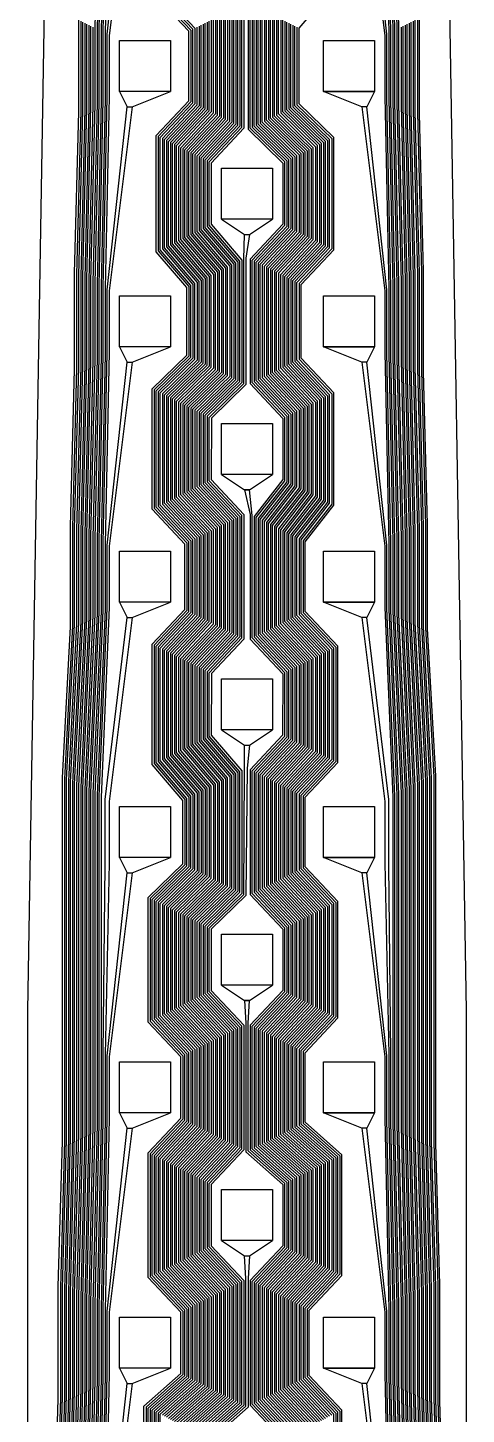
# Model space of a CAD drawing. Header units: inches. Extents: x 106592 to 209533, y 57057 to 74911.
# Drawn here: x 144163.3 to 144249.3, y 70069.1 to 70340.6 of the extents above; entities that cross this region are included whole.
import ezdxf

# ---------------------------------------------------------------- set-up
doc = ezdxf.new("R2010")
doc.units = ezdxf.units.IN
doc.header["$MEASUREMENT"] = 0
for name, color, linetype in [('metal', 221, 'Continuous'), ('nitride window', 40, 'Continuous'), ('profile', 140, 'Continuous')]:
    doc.layers.add(name, color=color, linetype=linetype)

msp = doc.modelspace()

# ---------------------------------------------------------------- linework, layer by layer
at = {"layer": 'metal'}
for points in [[(144171.72, 70042.94), (144172.52, 70073.74), (144172.52, 70092.54), (144173.32, 70124.14), (144173.32, 70142.14), (144173.32, 70174.14), (144173.32, 70192.14), (144174.92, 70224.94), (144174.92, 70241.34), (144175.72, 70275.34), (144175.72, 70290.94), (144176.52, 70325.74), (144176.52, 70340.54), (144177.32, 70376.14)], [(144177.72, 70376.34), (144176.92, 70340.34), (144176.92, 70325.94), (144176.12, 70290.74), (144176.12, 70275.54), (144175.32, 70241.14), (144175.32, 70225.14), (144173.72, 70191.94), (144173.72, 70174.34), (144173.72, 70141.94), (144173.72, 70124.34), (144172.92, 70092.34), (144172.92, 70073.94), (144172.12, 70042.74)], [(144172.52, 70042.54), (144173.32, 70074.14), (144173.32, 70092.14), (144174.12, 70124.54), (144174.12, 70141.74), (144174.12, 70174.54), (144174.12, 70191.74), (144175.72, 70225.34), (144175.72, 70240.94), (144176.52, 70275.74), (144176.52, 70290.54), (144177.32, 70326.14), (144177.32, 70340.14), (144178.12, 70376.54)], [(144178.52, 70376.74), (144177.72, 70339.94), (144177.72, 70326.34), (144176.92, 70290.34), (144176.92, 70275.94), (144176.12, 70240.74), (144176.12, 70225.54), (144174.52, 70191.54), (144174.52, 70174.74), (144174.52, 70141.54), (144174.52, 70124.74), (144173.72, 70091.94), (144173.72, 70074.34), (144172.92, 70042.34)], [(144173.32, 70042.14), (144174.12, 70074.54), (144174.12, 70091.74), (144174.92, 70124.94), (144174.92, 70141.34), (144174.92, 70174.94), (144174.92, 70191.34), (144176.52, 70225.74), (144176.52, 70240.54), (144177.32, 70276.14), (144177.32, 70290.14), (144178.12, 70326.54), (144178.12, 70339.74), (144178.92, 70376.94)], [(144179.33, 70377.15), (144178.52, 70339.54), (144178.52, 70326.74), (144177.72, 70289.94), (144177.72, 70276.34), (144176.92, 70240.34), (144176.92, 70225.94), (144175.32, 70191.14), (144175.32, 70175.14), (144175.32, 70141.14), (144175.32, 70125.14), (144174.52, 70091.54), (144174.52, 70074.74), (144173.72, 70041.94)], [(144233.3, 70377.15), (144234.12, 70339.54), (144234.12, 70326.74), (144234.92, 70289.94), (144234.92, 70276.34), (144235.72, 70240.34), (144235.72, 70225.94), (144237.32, 70191.14), (144237.32, 70175.14), (144237.32, 70141.14), (144237.32, 70125.14), (144238.12, 70091.54), (144238.12, 70074.74), (144238.92, 70041.94)], [(144239.32, 70042.14), (144238.52, 70074.54), (144238.52, 70091.74), (144237.72, 70124.94), (144237.72, 70141.34), (144237.72, 70174.94), (144237.72, 70191.34), (144236.12, 70225.74), (144236.12, 70240.54), (144235.32, 70276.14), (144235.32, 70290.14), (144234.52, 70326.54), (144234.52, 70339.74), (144233.72, 70376.94)], [(144234.12, 70376.74), (144234.92, 70339.94), (144234.92, 70326.34), (144235.72, 70290.34), (144235.72, 70275.94), (144236.52, 70240.74), (144236.52, 70225.54), (144238.12, 70191.54), (144238.12, 70174.74), (144238.12, 70141.54), (144238.12, 70124.74), (144238.92, 70091.94), (144238.92, 70074.34), (144239.72, 70042.34)], [(144240.12, 70042.54), (144239.32, 70074.14), (144239.32, 70092.14), (144238.52, 70124.54), (144238.52, 70141.74), (144238.52, 70174.54), (144238.52, 70191.74), (144236.92, 70225.34), (144236.92, 70240.94), (144236.12, 70275.74), (144236.12, 70290.54), (144235.32, 70326.14), (144235.32, 70340.14), (144234.52, 70376.54)], [(144234.92, 70376.34), (144235.72, 70340.34), (144235.72, 70325.94), (144236.52, 70290.74), (144236.52, 70275.54), (144237.32, 70241.14), (144237.32, 70225.14), (144238.92, 70191.94), (144238.92, 70174.34), (144238.92, 70141.94), (144238.92, 70124.34), (144239.72, 70092.34), (144239.72, 70073.94), (144240.52, 70042.74)], [(144240.92, 70042.94), (144240.12, 70073.74), (144240.12, 70092.54), (144239.32, 70124.14), (144239.32, 70142.14), (144239.32, 70174.14), (144239.32, 70192.14), (144237.72, 70224.94), (144237.72, 70241.34), (144236.92, 70275.34), (144236.92, 70290.94), (144236.12, 70325.74), (144236.12, 70340.54), (144235.32, 70376.14)], [(144174.12, 70041.74), (144174.92, 70074.94), (144174.92, 70091.34), (144175.72, 70125.34), (144175.72, 70140.94), (144175.72, 70175.34), (144175.72, 70190.94), (144177.32, 70226.14), (144177.32, 70240.14), (144178.12, 70276.54), (144178.12, 70289.74), (144178.92, 70326.94), (144178.92, 70339.34), (144182.82, 70375.14)], [(144183.82, 70375.14), (144179.32, 70339.14), (144179.32, 70327.14), (144178.52, 70289.54), (144178.52, 70276.74), (144177.72, 70239.94), (144177.72, 70226.34), (144176.12, 70190.74), (144176.12, 70175.54), (144176.12, 70140.74), (144176.12, 70125.54), (144175.32, 70091.14), (144175.32, 70075.14), (144174.52, 70041.54)], [(144228.82, 70375.14), (144233.32, 70339.14), (144233.32, 70327.14), (144234.12, 70289.54), (144234.12, 70276.74), (144234.92, 70239.94), (144234.92, 70226.34), (144236.52, 70190.74), (144236.52, 70175.54), (144236.52, 70140.74), (144236.52, 70125.54), (144237.32, 70091.14), (144237.32, 70075.14), (144238.12, 70041.54)], [(144238.52, 70041.74), (144237.72, 70074.94), (144237.72, 70091.34), (144236.92, 70125.34), (144236.92, 70140.94), (144236.92, 70175.34), (144236.92, 70190.94), (144235.32, 70226.14), (144235.32, 70240.14), (144234.52, 70276.54), (144234.52, 70289.74), (144233.72, 70326.94), (144233.72, 70339.34), (144229.82, 70375.14)], [(144186.12, 70045.54), (144186.12, 70070.74), (144193.32, 70077.14), (144193.32, 70089.14), (144186.92, 70095.94), (144186.92, 70120.34), (144193.32, 70127.14), (144193.32, 70139.14), (144186.92, 70145.94), (144186.92, 70170.34), (144193.72, 70176.94), (144193.72, 70189.34), (144187.72, 70196.34), (144187.72, 70219.94), (144194.12, 70226.74), (144194.12, 70239.54), (144187.72, 70246.34), (144187.72, 70269.94), (144194.52, 70276.54), (144194.52, 70289.74), (144188.52, 70296.74), (144188.52, 70319.54), (144194.92, 70326.34), (144194.92, 70339.94), (144188.52, 70346.74)], [(144188.92, 70346.94), (144195.32, 70340.14), (144195.32, 70326.14), (144188.92, 70319.34), (144188.92, 70296.94), (144194.92, 70289.94), (144194.92, 70276.34), (144188.12, 70269.74), (144188.12, 70246.54), (144194.52, 70239.74), (144194.52, 70226.54), (144188.12, 70219.74), (144188.12, 70196.54), (144194.12, 70189.54), (144194.12, 70176.74), (144187.32, 70170.14), (144187.32, 70146.14), (144193.72, 70139.34), (144193.72, 70126.94), (144187.32, 70120.14), (144187.32, 70096.14), (144193.72, 70089.34), (144193.72, 70076.94), (144186.52, 70070.54), (144186.52, 70045.74)], [(144186.92, 70045.94), (144186.92, 70070.34), (144194.12, 70076.74), (144194.12, 70089.54), (144187.72, 70096.34), (144187.72, 70119.94), (144194.12, 70126.74), (144194.12, 70139.54), (144187.72, 70146.34), (144187.72, 70169.94), (144194.52, 70176.54), (144194.52, 70189.74), (144188.52, 70196.74), (144188.52, 70219.54), (144194.92, 70226.34), (144194.92, 70239.94), (144188.52, 70246.74), (144188.52, 70269.54), (144195.32, 70276.14), (144195.32, 70290.14), (144189.32, 70297.14), (144189.32, 70319.14), (144195.72, 70325.94), (144195.72, 70340.34), (144189.32, 70347.14)], [(144189.72, 70347.34), (144196.12, 70340.54), (144196.12, 70325.74), (144189.72, 70318.94), (144189.72, 70297.34), (144195.72, 70290.34), (144195.72, 70275.94), (144188.92, 70269.34), (144188.92, 70246.94), (144195.32, 70240.14), (144195.32, 70226.14), (144188.92, 70219.34), (144188.92, 70196.94), (144194.92, 70189.94), (144194.92, 70176.34), (144188.12, 70169.74), (144188.12, 70146.54), (144194.52, 70139.74), (144194.52, 70126.54), (144188.12, 70119.74), (144188.12, 70096.54), (144194.52, 70089.74), (144194.52, 70076.54), (144187.32, 70070.14), (144187.32, 70046.14)], [(144224.92, 70046.34), (144224.92, 70069.94), (144218.52, 70076.74), (144218.52, 70089.54), (144224.92, 70096.34), (144224.92, 70119.94), (144217.72, 70126.34), (144217.72, 70139.94), (144224.12, 70146.74), (144224.12, 70169.54), (144217.72, 70176.34), (144217.72, 70189.94), (144224.12, 70196.74), (144224.12, 70219.54), (144217.72, 70226.34), (144217.72, 70239.94), (144223.32, 70247.14), (144223.32, 70269.14), (144216.92, 70275.94), (144216.92, 70290.34), (144223.32, 70297.14), (144223.32, 70319.14), (144216.52, 70325.74), (144216.52, 70340.54), (144222.52, 70347.54)], [(144200.92, 70342.94), (144200.92, 70323.34), (144194.52, 70316.54), (144194.52, 70299.74), (144200.52, 70292.74), (144200.52, 70273.54), (144193.72, 70266.94), (144193.72, 70249.34), (144200.12, 70242.54), (144200.12, 70223.74), (144193.72, 70216.94), (144193.72, 70199.34), (144199.72, 70192.34), (144199.72, 70173.94), (144192.92, 70167.34), (144192.92, 70148.94), (144199.32, 70142.14), (144199.32, 70124.14), (144192.92, 70117.34), (144192.92, 70098.94), (144199.32, 70092.14), (144199.32, 70074.14), (144192.12, 70067.74)], [(144192.52, 70067.54), (144199.72, 70073.94), (144199.72, 70092.34), (144193.32, 70099.14), (144193.32, 70117.14), (144199.72, 70123.94), (144199.72, 70142.34), (144193.32, 70149.14), (144193.32, 70167.14), (144200.12, 70173.74), (144200.12, 70192.54), (144194.12, 70199.54), (144194.12, 70216.74), (144200.52, 70223.54), (144200.52, 70242.74), (144194.12, 70249.54), (144194.12, 70266.74), (144200.92, 70273.34), (144200.92, 70292.94), (144194.92, 70299.94), (144194.92, 70316.34), (144201.32, 70323.14), (144201.32, 70343.14)], [(144201.72, 70343.34), (144201.72, 70322.94), (144195.32, 70316.14), (144195.32, 70300.14), (144201.32, 70293.14), (144201.32, 70273.14), (144194.52, 70266.54), (144194.52, 70249.74), (144200.92, 70242.94), (144200.92, 70223.34), (144194.52, 70216.54), (144194.52, 70199.74), (144200.52, 70192.74), (144200.52, 70173.54), (144193.72, 70166.94), (144193.72, 70149.34), (144200.12, 70142.54), (144200.12, 70123.74), (144193.72, 70116.94), (144193.72, 70099.34), (144200.12, 70092.54), (144200.12, 70073.74), (144192.92, 70067.34)], [(144193.32, 70067.14), (144200.52, 70073.54), (144200.52, 70092.74), (144194.12, 70099.54), (144194.12, 70116.74), (144200.52, 70123.54), (144200.52, 70142.74), (144194.12, 70149.54), (144194.12, 70166.74), (144200.92, 70173.34), (144200.92, 70192.94), (144194.92, 70199.94), (144194.92, 70216.34), (144201.32, 70223.14), (144201.32, 70243.14), (144194.92, 70249.94), (144194.92, 70266.34), (144201.72, 70272.94), (144201.72, 70293.34), (144195.72, 70300.34), (144195.72, 70315.94), (144202.12, 70322.74), (144202.12, 70343.54)], [(144202.52, 70343.74), (144202.52, 70322.54), (144196.12, 70315.74), (144196.12, 70300.54), (144202.12, 70293.54), (144202.12, 70272.74), (144195.32, 70266.14), (144195.32, 70250.14), (144201.72, 70243.34), (144201.72, 70222.94), (144195.32, 70216.14), (144195.32, 70200.14), (144201.32, 70193.14), (144201.32, 70173.14), (144194.52, 70166.54), (144194.52, 70149.74), (144200.92, 70142.94), (144200.92, 70123.34), (144194.52, 70116.54), (144194.52, 70099.74), (144200.92, 70092.94), (144200.92, 70073.34), (144193.72, 70066.94)], [(144194.12, 70066.74), (144201.32, 70073.14), (144201.32, 70093.14), (144194.92, 70099.94), (144194.92, 70116.34), (144201.32, 70123.14), (144201.32, 70143.14), (144194.92, 70149.94), (144194.92, 70166.34), (144201.72, 70172.94), (144201.72, 70193.34), (144195.72, 70200.34), (144195.72, 70215.94), (144202.12, 70222.74), (144202.12, 70243.54), (144195.72, 70250.34), (144195.72, 70265.94), (144202.52, 70272.54), (144202.52, 70293.74), (144196.52, 70300.74), (144196.52, 70315.54), (144202.92, 70322.34), (144202.92, 70343.94)], [(144203.32, 70344.14), (144203.32, 70322.14), (144196.92, 70315.34), (144196.92, 70300.94), (144202.92, 70293.94), (144202.92, 70272.34), (144196.12, 70265.74), (144196.12, 70250.54), (144202.52, 70243.74), (144202.52, 70222.54), (144196.12, 70215.74), (144196.12, 70200.54), (144202.12, 70193.54), (144202.12, 70172.74), (144195.32, 70166.14), (144195.32, 70150.14), (144201.72, 70143.34), (144201.72, 70122.94), (144195.32, 70116.14), (144195.32, 70100.14), (144201.72, 70093.34), (144201.72, 70072.94), (144194.52, 70066.54)], [(144194.92, 70066.34), (144202.12, 70072.74), (144202.12, 70093.54), (144195.72, 70100.34), (144195.72, 70115.94), (144202.12, 70122.74), (144202.12, 70143.54), (144195.72, 70150.34), (144195.72, 70165.94), (144202.52, 70172.54), (144202.52, 70193.74), (144196.52, 70200.74), (144196.52, 70215.54), (144202.92, 70222.34), (144202.92, 70243.94), (144196.52, 70250.74), (144196.52, 70265.54), (144203.32, 70272.14), (144203.32, 70294.14), (144197.32, 70301.14), (144197.32, 70315.14), (144203.72, 70321.94), (144203.72, 70344.34)], [(144204.12, 70344.54), (144204.12, 70321.74), (144197.72, 70314.94), (144197.72, 70301.34), (144203.72, 70294.34), (144203.72, 70271.94), (144196.92, 70265.34), (144196.92, 70250.94), (144203.32, 70244.14), (144203.32, 70222.14), (144196.92, 70215.34), (144196.92, 70200.94), (144202.92, 70193.94), (144202.92, 70172.34), (144196.12, 70165.74), (144196.12, 70150.54), (144202.52, 70143.74), (144202.52, 70122.54), (144196.12, 70115.74), (144196.12, 70100.54), (144202.52, 70093.74), (144202.52, 70072.54), (144195.32, 70066.14)], [(144195.72, 70065.94), (144202.92, 70072.34), (144202.92, 70093.94), (144196.52, 70100.74), (144196.52, 70115.54), (144202.92, 70122.34), (144202.92, 70143.94), (144196.52, 70150.74), (144196.52, 70165.54), (144203.32, 70172.14), (144203.32, 70194.14), (144197.32, 70201.14), (144197.32, 70215.14), (144203.72, 70221.94), (144203.72, 70244.34), (144197.32, 70251.14), (144197.32, 70265.14), (144204.12, 70271.74), (144204.12, 70294.54), (144198.12, 70301.54), (144198.12, 70314.74), (144204.52, 70321.54), (144204.52, 70344.74)], [(144204.92, 70344.94), (144204.92, 70321.34), (144198.52, 70314.54), (144198.52, 70301.74), (144204.52, 70294.74), (144204.52, 70271.54), (144197.72, 70264.94), (144197.72, 70251.34), (144204.12, 70244.54), (144204.12, 70221.74), (144197.72, 70214.94), (144197.72, 70201.34), (144203.72, 70194.34), (144203.72, 70171.94), (144196.92, 70165.34), (144196.92, 70150.94), (144203.32, 70144.14), (144203.32, 70122.14), (144196.92, 70115.34), (144196.92, 70100.94), (144203.32, 70094.14), (144203.32, 70072.14), (144196.12, 70065.74)], [(144196.52, 70065.54), (144203.72, 70071.94), (144203.72, 70094.34), (144197.32, 70101.14), (144197.32, 70115.14), (144203.72, 70121.94), (144203.72, 70144.34), (144197.32, 70151.14), (144197.32, 70165.14), (144204.12, 70171.74), (144204.12, 70194.54), (144198.12, 70201.54), (144198.12, 70214.74), (144204.52, 70221.54), (144204.52, 70244.74), (144198.12, 70251.54), (144198.12, 70264.74), (144204.92, 70271.34), (144204.92, 70294.94), (144198.92, 70301.94), (144198.92, 70314.34), (144205.32, 70321.14), (144205.32, 70345.14)], [(144205.72, 70345.34), (144205.72, 70320.94), (144199.32, 70314.14), (144199.32, 70302.14), (144205.32, 70295.14), (144205.32, 70271.14), (144198.52, 70264.54), (144198.52, 70251.74), (144204.92, 70244.94), (144204.92, 70221.34), (144198.52, 70214.54), (144198.52, 70201.74), (144204.52, 70194.74), (144204.52, 70171.54), (144197.72, 70164.94), (144197.72, 70151.34), (144204.12, 70144.54), (144204.12, 70121.74), (144197.72, 70114.94), (144197.72, 70101.34), (144204.12, 70094.54), (144204.12, 70071.74), (144196.92, 70065.34)], [(144206.52, 70345.54), (144206.52, 70320.74), (144213.32, 70314.14), (144213.32, 70302.14), (144206.92, 70295.34), (144206.92, 70270.94), (144213.32, 70264.14), (144213.32, 70252.14), (144207.72, 70244.94), (144207.72, 70221.34), (144214.12, 70214.54), (144214.12, 70201.74), (144207.72, 70194.94), (144207.72, 70171.34), (144214.12, 70164.54), (144214.12, 70151.74), (144207.72, 70144.94), (144207.72, 70121.34), (144214.92, 70114.94), (144214.92, 70101.34), (144208.52, 70094.54), (144208.52, 70071.74), (144214.92, 70064.94)], [(144215.32, 70065.14), (144208.92, 70071.94), (144208.92, 70094.34), (144215.32, 70101.14), (144215.32, 70115.14), (144208.12, 70121.54), (144208.12, 70144.74), (144214.52, 70151.54), (144214.52, 70164.74), (144208.12, 70171.54), (144208.12, 70194.74), (144214.52, 70201.54), (144214.52, 70214.74), (144208.12, 70221.54), (144208.12, 70244.74), (144213.72, 70251.94), (144213.72, 70264.34), (144207.32, 70271.14), (144207.32, 70295.14), (144213.72, 70301.94), (144213.72, 70314.34), (144206.92, 70320.94), (144206.92, 70345.34)], [(144207.32, 70345.14), (144207.32, 70321.14), (144214.12, 70314.54), (144214.12, 70301.74), (144207.72, 70294.94), (144207.72, 70271.34), (144214.12, 70264.54), (144214.12, 70251.74), (144208.52, 70244.54), (144208.52, 70221.74), (144214.92, 70214.94), (144214.92, 70201.34), (144208.52, 70194.54), (144208.52, 70171.74), (144214.92, 70164.94), (144214.92, 70151.34), (144208.52, 70144.54), (144208.52, 70121.74), (144215.72, 70115.34), (144215.72, 70100.94), (144209.32, 70094.14), (144209.32, 70072.14), (144215.72, 70065.34)], [(144216.12, 70065.54), (144209.72, 70072.34), (144209.72, 70093.94), (144216.12, 70100.74), (144216.12, 70115.54), (144208.92, 70121.94), (144208.92, 70144.34), (144215.32, 70151.14), (144215.32, 70165.14), (144208.92, 70171.94), (144208.92, 70194.34), (144215.32, 70201.14), (144215.32, 70215.14), (144208.92, 70221.94), (144208.92, 70244.34), (144214.52, 70251.54), (144214.52, 70264.74), (144208.12, 70271.54), (144208.12, 70294.74), (144214.52, 70301.54), (144214.52, 70314.74), (144207.72, 70321.34), (144207.72, 70344.94)], [(144208.12, 70344.74), (144208.12, 70321.54), (144214.92, 70314.94), (144214.92, 70301.34), (144208.52, 70294.54), (144208.52, 70271.74), (144214.92, 70264.94), (144214.92, 70251.34), (144209.32, 70244.14), (144209.32, 70222.14), (144215.72, 70215.34), (144215.72, 70200.94), (144209.32, 70194.14), (144209.32, 70172.14), (144215.72, 70165.34), (144215.72, 70150.94), (144209.32, 70144.14), (144209.32, 70122.14), (144216.52, 70115.74), (144216.52, 70100.54), (144210.12, 70093.74), (144210.12, 70072.54), (144216.52, 70065.74)], [(144216.92, 70065.94), (144210.52, 70072.74), (144210.52, 70093.54), (144216.92, 70100.34), (144216.92, 70115.94), (144209.72, 70122.34), (144209.72, 70143.94), (144216.12, 70150.74), (144216.12, 70165.54), (144209.72, 70172.34), (144209.72, 70193.94), (144216.12, 70200.74), (144216.12, 70215.54), (144209.72, 70222.34), (144209.72, 70243.94), (144215.32, 70251.14), (144215.32, 70265.14), (144208.92, 70271.94), (144208.92, 70294.34), (144215.32, 70301.14), (144215.32, 70315.14), (144208.52, 70321.74), (144208.52, 70344.54)], [(144208.92, 70344.34), (144208.92, 70321.94), (144215.72, 70315.34), (144215.72, 70300.94), (144209.32, 70294.14), (144209.32, 70272.14), (144215.72, 70265.34), (144215.72, 70250.94), (144210.12, 70243.74), (144210.12, 70222.54), (144216.52, 70215.74), (144216.52, 70200.54), (144210.12, 70193.74), (144210.12, 70172.54), (144216.52, 70165.74), (144216.52, 70150.54), (144210.12, 70143.74), (144210.12, 70122.54), (144217.32, 70116.14), (144217.32, 70100.14), (144210.92, 70093.34), (144210.92, 70072.94), (144217.32, 70066.14)], [(144217.72, 70066.34), (144211.32, 70073.14), (144211.32, 70093.14), (144217.72, 70099.94), (144217.72, 70116.34), (144210.52, 70122.74), (144210.52, 70143.54), (144216.92, 70150.34), (144216.92, 70165.94), (144210.52, 70172.74), (144210.52, 70193.54), (144216.92, 70200.34), (144216.92, 70215.94), (144210.52, 70222.74), (144210.52, 70243.54), (144216.12, 70250.74), (144216.12, 70265.54), (144209.72, 70272.34), (144209.72, 70293.94), (144216.12, 70300.74), (144216.12, 70315.54), (144209.32, 70322.14), (144209.32, 70344.14)], [(144209.72, 70343.94), (144209.72, 70322.34), (144216.52, 70315.74), (144216.52, 70300.54), (144210.12, 70293.74), (144210.12, 70272.54), (144216.52, 70265.74), (144216.52, 70250.54), (144210.92, 70243.34), (144210.92, 70222.94), (144217.32, 70216.14), (144217.32, 70200.14), (144210.92, 70193.34), (144210.92, 70172.94), (144217.32, 70166.14), (144217.32, 70150.14), (144210.92, 70143.34), (144210.92, 70122.94), (144218.12, 70116.54), (144218.12, 70099.74), (144211.72, 70092.94), (144211.72, 70073.34), (144218.12, 70066.54)], [(144218.52, 70066.74), (144212.12, 70073.54), (144212.12, 70092.74), (144218.52, 70099.54), (144218.52, 70116.74), (144211.32, 70123.14), (144211.32, 70143.14), (144217.72, 70149.94), (144217.72, 70166.34), (144211.32, 70173.14), (144211.32, 70193.14), (144217.72, 70199.94), (144217.72, 70216.34), (144211.32, 70223.14), (144211.32, 70243.14), (144216.92, 70250.34), (144216.92, 70265.94), (144210.52, 70272.74), (144210.52, 70293.54), (144216.92, 70300.34), (144216.92, 70315.94), (144210.12, 70322.54), (144210.12, 70343.74)], [(144210.52, 70343.54), (144210.52, 70322.74), (144217.32, 70316.14), (144217.32, 70300.14), (144210.92, 70293.34), (144210.92, 70272.94), (144217.32, 70266.14), (144217.32, 70250.14), (144211.72, 70242.94), (144211.72, 70223.34), (144218.12, 70216.54), (144218.12, 70199.74), (144211.72, 70192.94), (144211.72, 70173.34), (144218.12, 70166.54), (144218.12, 70149.74), (144211.72, 70142.94), (144211.72, 70123.34), (144218.92, 70116.94), (144218.92, 70099.34), (144212.52, 70092.54), (144212.52, 70073.74), (144218.92, 70066.94)], [(144219.32, 70067.14), (144212.92, 70073.94), (144212.92, 70092.34), (144219.32, 70099.14), (144219.32, 70117.14), (144212.12, 70123.54), (144212.12, 70142.74), (144218.52, 70149.54), (144218.52, 70166.74), (144212.12, 70173.54), (144212.12, 70192.74), (144218.52, 70199.54), (144218.52, 70216.74), (144212.12, 70223.54), (144212.12, 70242.74), (144217.72, 70249.94), (144217.72, 70266.34), (144211.32, 70273.14), (144211.32, 70293.14), (144217.72, 70299.94), (144217.72, 70316.34), (144210.92, 70322.94), (144210.92, 70343.34)], [(144211.32, 70343.14), (144211.32, 70323.14), (144218.12, 70316.54), (144218.12, 70299.74), (144211.72, 70292.94), (144211.72, 70273.34), (144218.12, 70266.54), (144218.12, 70249.74), (144212.52, 70242.54), (144212.52, 70223.74), (144218.92, 70216.94), (144218.92, 70199.34), (144212.52, 70192.54), (144212.52, 70173.74), (144218.92, 70166.94), (144218.92, 70149.34), (144212.52, 70142.54), (144212.52, 70123.74), (144219.72, 70117.34), (144219.72, 70098.94), (144213.32, 70092.14), (144213.32, 70074.14), (144219.72, 70067.34)], [(144220.12, 70067.54), (144213.72, 70074.34), (144213.72, 70091.94), (144220.12, 70098.74), (144220.12, 70117.54), (144212.92, 70123.94), (144212.92, 70142.34), (144219.32, 70149.14), (144219.32, 70167.14), (144212.92, 70173.94), (144212.92, 70192.34), (144219.32, 70199.14), (144219.32, 70217.14), (144212.92, 70223.94), (144212.92, 70242.34), (144218.52, 70249.54), (144218.52, 70266.74), (144212.12, 70273.54), (144212.12, 70292.74), (144218.52, 70299.54), (144218.52, 70316.74), (144211.72, 70323.34), (144211.72, 70342.94)], [(144168.52, 70044.54), (144169.32, 70072.14), (144169.32, 70094.14), (144170.12, 70122.54), (144170.12, 70143.74), (144170.12, 70172.54), (144170.12, 70193.74), (144171.72, 70223.34), (144171.72, 70242.94), (144172.52, 70273.74), (144172.52, 70292.54), (144173.32, 70324.14), (144173.32, 70342.14)], [(144173.72, 70341.94), (144173.72, 70324.34), (144172.92, 70292.34), (144172.92, 70273.94), (144172.12, 70242.74), (144172.12, 70223.54), (144170.52, 70193.54), (144170.52, 70172.74), (144170.52, 70143.54), (144170.52, 70122.74), (144169.72, 70093.94), (144169.72, 70072.34), (144168.92, 70044.34)], [(144169.32, 70044.14), (144170.12, 70072.54), (144170.12, 70093.74), (144170.92, 70122.94), (144170.92, 70143.34), (144170.92, 70172.94), (144170.92, 70193.34), (144172.52, 70223.74), (144172.52, 70242.54), (144173.32, 70274.14), (144173.32, 70292.14), (144174.12, 70324.54), (144174.12, 70341.74)], [(144174.52, 70341.54), (144174.52, 70324.74), (144173.72, 70291.94), (144173.72, 70274.34), (144172.92, 70242.34), (144172.92, 70223.94), (144171.32, 70193.14), (144171.32, 70173.14), (144171.32, 70143.14), (144171.32, 70123.14), (144170.52, 70093.54), (144170.52, 70072.74), (144169.72, 70043.94)], [(144170.12, 70043.74), (144170.92, 70072.94), (144170.92, 70093.34), (144171.72, 70123.34), (144171.72, 70142.94), (144171.72, 70173.34), (144171.72, 70192.94), (144173.32, 70224.14), (144173.32, 70242.14), (144174.12, 70274.54), (144174.12, 70291.74), (144174.92, 70324.94), (144174.92, 70341.34)], [(144175.32, 70341.14), (144175.32, 70325.14), (144174.52, 70291.54), (144174.52, 70274.74), (144173.72, 70241.94), (144173.72, 70224.34), (144172.12, 70192.74), (144172.12, 70173.54), (144172.12, 70142.74), (144172.12, 70123.54), (144171.32, 70093.14), (144171.32, 70073.14), (144170.52, 70043.54)], [(144170.92, 70043.34), (144171.72, 70073.34), (144171.72, 70092.94), (144172.52, 70123.74), (144172.52, 70142.54), (144172.52, 70173.74), (144172.52, 70192.54), (144174.12, 70224.54), (144174.12, 70241.74), (144174.92, 70274.94), (144174.92, 70291.34), (144175.72, 70325.34), (144175.72, 70340.94)], [(144176.12, 70340.74), (144176.12, 70325.54), (144175.32, 70291.14), (144175.32, 70275.14), (144174.52, 70241.54), (144174.52, 70224.74), (144172.92, 70192.34), (144172.92, 70173.94), (144172.92, 70142.34), (144172.92, 70123.94), (144172.12, 70092.74), (144172.12, 70073.54), (144171.32, 70043.14)], [(144187.72, 70046.34), (144187.72, 70069.94), (144194.92, 70076.34), (144194.92, 70089.94), (144188.52, 70096.74), (144188.52, 70119.54), (144194.92, 70126.34), (144194.92, 70139.94), (144188.52, 70146.74), (144188.52, 70169.54), (144195.32, 70176.14), (144195.32, 70190.14), (144189.32, 70197.14), (144189.32, 70219.14), (144195.72, 70225.94), (144195.72, 70240.34), (144189.32, 70247.14), (144189.32, 70269.14), (144196.12, 70275.74), (144196.12, 70290.54), (144190.12, 70297.54), (144190.12, 70318.74), (144196.52, 70325.54), (144196.52, 70340.74)], [(144196.92, 70340.94), (144196.92, 70325.34), (144190.52, 70318.54), (144190.52, 70297.74), (144196.52, 70290.74), (144196.52, 70275.54), (144189.72, 70268.94), (144189.72, 70247.34), (144196.12, 70240.54), (144196.12, 70225.74), (144189.72, 70218.94), (144189.72, 70197.34), (144195.72, 70190.34), (144195.72, 70175.94), (144188.92, 70169.34), (144188.92, 70146.94), (144195.32, 70140.14), (144195.32, 70126.14), (144188.92, 70119.34), (144188.92, 70096.94), (144195.32, 70090.14), (144195.32, 70076.14), (144188.12, 70069.74), (144188.12, 70046.54)], [(144188.52, 70046.74), (144188.52, 70069.54), (144195.72, 70075.94), (144195.72, 70090.34), (144189.32, 70097.14), (144189.32, 70119.14), (144195.72, 70125.94), (144195.72, 70140.34), (144189.32, 70147.14), (144189.32, 70169.14), (144196.12, 70175.74), (144196.12, 70190.54), (144190.12, 70197.54), (144190.12, 70218.74), (144196.52, 70225.54), (144196.52, 70240.74), (144190.12, 70247.54), (144190.12, 70268.74), (144196.92, 70275.34), (144196.92, 70290.94), (144190.92, 70297.94), (144190.92, 70318.34), (144197.32, 70325.14), (144197.32, 70341.14)], [(144197.72, 70341.34), (144197.72, 70324.94), (144191.32, 70318.14), (144191.32, 70298.14), (144197.32, 70291.14), (144197.32, 70275.14), (144190.52, 70268.54), (144190.52, 70247.74), (144196.92, 70240.94), (144196.92, 70225.34), (144190.52, 70218.54), (144190.52, 70197.74), (144196.52, 70190.74), (144196.52, 70175.54), (144189.72, 70168.94), (144189.72, 70147.34), (144196.12, 70140.54), (144196.12, 70125.74), (144189.72, 70118.94), (144189.72, 70097.34), (144196.12, 70090.54), (144196.12, 70075.74), (144188.92, 70069.34), (144188.92, 70046.94)], [(144189.32, 70047.14), (144189.32, 70069.14), (144196.52, 70075.54), (144196.52, 70090.74), (144190.12, 70097.54), (144190.12, 70118.74), (144196.52, 70125.54), (144196.52, 70140.74), (144190.12, 70147.54), (144190.12, 70168.74), (144196.92, 70175.34), (144196.92, 70190.94), (144190.92, 70197.94), (144190.92, 70218.34), (144197.32, 70225.14), (144197.32, 70241.14), (144190.92, 70247.94), (144190.92, 70268.34), (144197.72, 70274.94), (144197.72, 70291.34), (144191.72, 70298.34), (144191.72, 70317.94), (144198.12, 70324.74), (144198.12, 70341.54)], [(144198.52, 70341.74), (144198.52, 70324.54), (144192.12, 70317.74), (144192.12, 70298.54), (144198.12, 70291.54), (144198.12, 70274.74), (144191.32, 70268.14), (144191.32, 70248.14), (144197.72, 70241.34), (144197.72, 70224.94), (144191.32, 70218.14), (144191.32, 70198.14), (144197.32, 70191.14), (144197.32, 70175.14), (144190.52, 70168.54), (144190.52, 70147.74), (144196.92, 70140.94), (144196.92, 70125.34), (144190.52, 70118.54), (144190.52, 70097.74), (144196.92, 70090.94), (144196.92, 70075.34), (144189.72, 70068.94)], [(144190.12, 70068.74), (144197.32, 70075.14), (144197.32, 70091.14), (144190.92, 70097.94), (144190.92, 70118.34), (144197.32, 70125.14), (144197.32, 70141.14), (144190.92, 70147.94), (144190.92, 70168.34), (144197.72, 70174.94), (144197.72, 70191.34), (144191.72, 70198.34), (144191.72, 70217.94), (144198.12, 70224.74), (144198.12, 70241.54), (144191.72, 70248.34), (144191.72, 70267.94), (144198.52, 70274.54), (144198.52, 70291.74), (144192.52, 70298.74), (144192.52, 70317.54), (144198.92, 70324.34), (144198.92, 70341.94)], [(144199.32, 70342.14), (144199.32, 70324.14), (144192.92, 70317.34), (144192.92, 70298.94), (144198.92, 70291.94), (144198.92, 70274.34), (144192.12, 70267.74), (144192.12, 70248.54), (144198.52, 70241.74), (144198.52, 70224.54), (144192.12, 70217.74), (144192.12, 70198.54), (144198.12, 70191.54), (144198.12, 70174.74), (144191.32, 70168.14), (144191.32, 70148.14), (144197.72, 70141.34), (144197.72, 70124.94), (144191.32, 70118.14), (144191.32, 70098.14), (144197.72, 70091.34), (144197.72, 70074.94), (144190.52, 70068.54)], [(144190.92, 70068.34), (144198.12, 70074.74), (144198.12, 70091.54), (144191.72, 70098.34), (144191.72, 70117.94), (144198.12, 70124.74), (144198.12, 70141.54), (144191.72, 70148.34), (144191.72, 70167.94), (144198.52, 70174.54), (144198.52, 70191.74), (144192.52, 70198.74), (144192.52, 70217.54), (144198.92, 70224.34), (144198.92, 70241.94), (144192.52, 70248.74), (144192.52, 70267.54), (144199.32, 70274.14), (144199.32, 70292.14), (144193.32, 70299.14), (144193.32, 70317.14), (144199.72, 70323.94), (144199.72, 70342.34)], [(144200.12, 70342.54), (144200.12, 70323.74), (144193.72, 70316.94), (144193.72, 70299.34), (144199.72, 70292.34), (144199.72, 70273.94), (144192.92, 70267.34), (144192.92, 70248.94), (144199.32, 70242.14), (144199.32, 70224.14), (144192.92, 70217.34), (144192.92, 70198.94), (144198.92, 70191.94), (144198.92, 70174.34), (144192.12, 70167.74), (144192.12, 70148.54), (144198.52, 70141.74), (144198.52, 70124.54), (144192.12, 70117.74), (144192.12, 70098.54), (144198.52, 70091.74), (144198.52, 70074.54), (144191.32, 70068.14)], [(144191.72, 70067.94), (144198.92, 70074.34), (144198.92, 70091.94), (144192.52, 70098.74), (144192.52, 70117.54), (144198.92, 70124.34), (144198.92, 70141.94), (144192.52, 70148.74), (144192.52, 70167.54), (144199.32, 70174.14), (144199.32, 70192.14), (144193.32, 70199.14), (144193.32, 70217.14), (144199.72, 70223.94), (144199.72, 70242.34), (144193.32, 70249.14), (144193.32, 70267.14), (144200.12, 70273.74), (144200.12, 70292.54), (144194.12, 70299.54), (144194.12, 70316.74), (144200.52, 70323.54), (144200.52, 70342.74)], [(144212.12, 70342.74), (144212.12, 70323.54), (144218.92, 70316.94), (144218.92, 70299.34), (144212.52, 70292.54), (144212.52, 70273.74), (144218.92, 70266.94), (144218.92, 70249.34), (144213.32, 70242.14), (144213.32, 70224.14), (144219.72, 70217.34), (144219.72, 70198.94), (144213.32, 70192.14), (144213.32, 70174.14), (144219.72, 70167.34), (144219.72, 70148.94), (144213.32, 70142.14), (144213.32, 70124.14), (144220.52, 70117.74), (144220.52, 70098.54), (144214.12, 70091.74), (144214.12, 70074.54), (144220.52, 70067.74)], [(144220.92, 70067.94), (144214.52, 70074.74), (144214.52, 70091.54), (144220.92, 70098.34), (144220.92, 70117.94), (144213.72, 70124.34), (144213.72, 70141.94), (144220.12, 70148.74), (144220.12, 70167.54), (144213.72, 70174.34), (144213.72, 70191.94), (144220.12, 70198.74), (144220.12, 70217.54), (144213.72, 70224.34), (144213.72, 70241.94), (144219.32, 70249.14), (144219.32, 70267.14), (144212.92, 70273.94), (144212.92, 70292.34), (144219.32, 70299.14), (144219.32, 70317.14), (144212.52, 70323.74), (144212.52, 70342.54)], [(144212.92, 70342.34), (144212.92, 70323.94), (144219.72, 70317.34), (144219.72, 70298.94), (144213.32, 70292.14), (144213.32, 70274.14), (144219.72, 70267.34), (144219.72, 70248.94), (144214.12, 70241.74), (144214.12, 70224.54), (144220.52, 70217.74), (144220.52, 70198.54), (144214.12, 70191.74), (144214.12, 70174.54), (144220.52, 70167.74), (144220.52, 70148.54), (144214.12, 70141.74), (144214.12, 70124.54), (144221.32, 70118.14), (144221.32, 70098.14), (144214.92, 70091.34), (144214.92, 70074.94), (144221.32, 70068.14)], [(144221.72, 70068.34), (144215.32, 70075.14), (144215.32, 70091.14), (144221.72, 70097.94), (144221.72, 70118.34), (144214.52, 70124.74), (144214.52, 70141.54), (144220.92, 70148.34), (144220.92, 70167.94), (144214.52, 70174.74), (144214.52, 70191.54), (144220.92, 70198.34), (144220.92, 70217.94), (144214.52, 70224.74), (144214.52, 70241.54), (144220.12, 70248.74), (144220.12, 70267.54), (144213.72, 70274.34), (144213.72, 70291.94), (144220.12, 70298.74), (144220.12, 70317.54), (144213.32, 70324.14), (144213.32, 70342.14)], [(144213.72, 70341.94), (144213.72, 70324.34), (144220.52, 70317.74), (144220.52, 70298.54), (144214.12, 70291.74), (144214.12, 70274.54), (144220.52, 70267.74), (144220.52, 70248.54), (144214.92, 70241.34), (144214.92, 70224.94), (144221.32, 70218.14), (144221.32, 70198.14), (144214.92, 70191.34), (144214.92, 70174.94), (144221.32, 70168.14), (144221.32, 70148.14), (144214.92, 70141.34), (144214.92, 70124.94), (144222.12, 70118.54), (144222.12, 70097.74), (144215.72, 70090.94), (144215.72, 70075.34), (144222.12, 70068.54)], [(144222.52, 70068.74), (144216.12, 70075.54), (144216.12, 70090.74), (144222.52, 70097.54), (144222.52, 70118.74), (144215.32, 70125.14), (144215.32, 70141.14), (144221.72, 70147.94), (144221.72, 70168.34), (144215.32, 70175.14), (144215.32, 70191.14), (144221.72, 70197.94), (144221.72, 70218.34), (144215.32, 70225.14), (144215.32, 70241.14), (144220.92, 70248.34), (144220.92, 70267.94), (144214.52, 70274.74), (144214.52, 70291.54), (144220.92, 70298.34), (144220.92, 70317.94), (144214.12, 70324.54), (144214.12, 70341.74)], [(144214.52, 70341.54), (144214.52, 70324.74), (144221.32, 70318.14), (144221.32, 70298.14), (144214.92, 70291.34), (144214.92, 70274.94), (144221.32, 70268.14), (144221.32, 70248.14), (144215.72, 70240.94), (144215.72, 70225.34), (144222.12, 70218.54), (144222.12, 70197.74), (144215.72, 70190.94), (144215.72, 70175.34), (144222.12, 70168.54), (144222.12, 70147.74), (144215.72, 70140.94), (144215.72, 70125.34), (144222.92, 70118.94), (144222.92, 70097.34), (144216.52, 70090.54), (144216.52, 70075.74), (144222.92, 70068.94)], [(144223.32, 70047.14), (144223.32, 70069.14), (144216.92, 70075.94), (144216.92, 70090.34), (144223.32, 70097.14), (144223.32, 70119.14), (144216.12, 70125.54), (144216.12, 70140.74), (144222.52, 70147.54), (144222.52, 70168.74), (144216.12, 70175.54), (144216.12, 70190.74), (144222.52, 70197.54), (144222.52, 70218.74), (144216.12, 70225.54), (144216.12, 70240.74), (144221.72, 70247.94), (144221.72, 70268.34), (144215.32, 70275.14), (144215.32, 70291.14), (144221.72, 70297.94), (144221.72, 70318.34), (144214.92, 70324.94), (144214.92, 70341.34)], [(144215.32, 70341.14), (144215.32, 70325.14), (144222.12, 70318.54), (144222.12, 70297.74), (144215.72, 70290.94), (144215.72, 70275.34), (144222.12, 70268.54), (144222.12, 70247.74), (144216.52, 70240.54), (144216.52, 70225.74), (144222.92, 70218.94), (144222.92, 70197.34), (144216.52, 70190.54), (144216.52, 70175.74), (144222.92, 70168.94), (144222.92, 70147.34), (144216.52, 70140.54), (144216.52, 70125.74), (144223.72, 70119.34), (144223.72, 70096.94), (144217.32, 70090.14), (144217.32, 70076.14), (144223.72, 70069.34), (144223.72, 70046.94)], [(144224.12, 70046.74), (144224.12, 70069.54), (144217.72, 70076.34), (144217.72, 70089.94), (144224.12, 70096.74), (144224.12, 70119.54), (144216.92, 70125.94), (144216.92, 70140.34), (144223.32, 70147.14), (144223.32, 70169.14), (144216.92, 70175.94), (144216.92, 70190.34), (144223.32, 70197.14), (144223.32, 70219.14), (144216.92, 70225.94), (144216.92, 70240.34), (144222.52, 70247.54), (144222.52, 70268.74), (144216.12, 70275.54), (144216.12, 70290.74), (144222.52, 70297.54), (144222.52, 70318.74), (144215.72, 70325.34), (144215.72, 70340.94)], [(144216.12, 70340.74), (144216.12, 70325.54), (144222.92, 70318.94), (144222.92, 70297.34), (144216.52, 70290.54), (144216.52, 70275.74), (144222.92, 70268.94), (144222.92, 70247.34), (144217.32, 70240.14), (144217.32, 70226.14), (144223.72, 70219.34), (144223.72, 70196.94), (144217.32, 70190.14), (144217.32, 70176.14), (144223.72, 70169.34), (144223.72, 70146.94), (144217.32, 70140.14), (144217.32, 70126.14), (144224.52, 70119.74), (144224.52, 70096.54), (144218.12, 70089.74), (144218.12, 70076.54), (144224.52, 70069.74), (144224.52, 70046.54)], [(144236.52, 70340.74), (144236.52, 70325.54), (144237.32, 70291.14), (144237.32, 70275.14), (144238.12, 70241.54), (144238.12, 70224.74), (144239.72, 70192.34), (144239.72, 70173.94), (144239.72, 70142.34), (144239.72, 70123.94), (144240.52, 70092.74), (144240.52, 70073.54), (144241.32, 70043.14)], [(144241.72, 70043.34), (144240.92, 70073.34), (144240.92, 70092.94), (144240.12, 70123.74), (144240.12, 70142.54), (144240.12, 70173.74), (144240.12, 70192.54), (144238.52, 70224.54), (144238.52, 70241.74), (144237.72, 70274.94), (144237.72, 70291.34), (144236.92, 70325.34), (144236.92, 70340.94)], [(144237.32, 70341.14), (144237.32, 70325.14), (144238.12, 70291.54), (144238.12, 70274.74), (144238.92, 70241.94), (144238.92, 70224.34), (144240.52, 70192.74), (144240.52, 70173.54), (144240.52, 70142.74), (144240.52, 70123.54), (144241.32, 70093.14), (144241.32, 70073.14), (144242.12, 70043.54)], [(144242.52, 70043.74), (144241.72, 70072.94), (144241.72, 70093.34), (144240.92, 70123.34), (144240.92, 70142.94), (144240.92, 70173.34), (144240.92, 70192.94), (144239.32, 70224.14), (144239.32, 70242.14), (144238.52, 70274.54), (144238.52, 70291.74), (144237.72, 70324.94), (144237.72, 70341.34)], [(144238.12, 70341.54), (144238.12, 70324.74), (144238.92, 70291.94), (144238.92, 70274.34), (144239.72, 70242.34), (144239.72, 70223.94), (144241.32, 70193.14), (144241.32, 70173.14), (144241.32, 70143.14), (144241.32, 70123.14), (144242.12, 70093.54), (144242.12, 70072.74), (144242.92, 70043.94)], [(144243.32, 70044.14), (144242.52, 70072.54), (144242.52, 70093.74), (144241.72, 70122.94), (144241.72, 70143.34), (144241.72, 70172.94), (144241.72, 70193.34), (144240.12, 70223.74), (144240.12, 70242.54), (144239.32, 70274.14), (144239.32, 70292.14), (144238.52, 70324.54), (144238.52, 70341.74)], [(144238.92, 70341.94), (144238.92, 70324.34), (144239.72, 70292.34), (144239.72, 70273.94), (144240.52, 70242.74), (144240.52, 70223.54), (144242.12, 70193.54), (144242.12, 70172.74), (144242.12, 70143.54), (144242.12, 70122.74), (144242.92, 70093.94), (144242.92, 70072.34), (144243.72, 70044.34)], [(144244.12, 70044.54), (144243.32, 70072.14), (144243.32, 70094.14), (144242.52, 70122.54), (144242.52, 70143.74), (144242.52, 70172.54), (144242.52, 70193.74), (144240.92, 70223.34), (144240.92, 70242.94), (144240.12, 70273.74), (144240.12, 70292.54), (144239.32, 70324.14), (144239.32, 70342.14)], [(144239.72, 70342.34), (144239.72, 70323.94), (144240.52, 70292.74), (144240.52, 70273.54), (144241.32, 70243.14), (144241.32, 70223.14), (144242.92, 70193.94), (144242.92, 70172.34), (144242.92, 70143.94), (144242.92, 70122.34), (144243.72, 70094.34), (144243.72, 70071.94), (144244.52, 70044.74)], [(144244.92, 70044.94), (144244.12, 70071.74), (144244.12, 70094.54), (144243.32, 70122.14), (144243.32, 70144.14), (144243.32, 70172.14), (144243.32, 70194.14), (144241.72, 70222.94), (144241.72, 70243.34), (144240.92, 70273.34), (144240.92, 70292.94), (144240.12, 70323.74), (144240.12, 70342.54)], [(144174.92, 70041.34), (144175.72, 70075.34), (144175.72, 70090.94), (144176.52, 70125.74), (144176.52, 70140.54), (144176.52, 70175.74), (144176.52, 70190.54), (144178.12, 70226.54), (144178.12, 70239.74), (144178.92, 70276.94), (144178.92, 70289.34), (144182.82, 70325.14), (144182.82, 70325.14), (144183.82, 70325.14), (144179.32, 70289.14), (144179.32, 70277.14), (144178.52, 70239.54), (144178.52, 70226.74), (144176.92, 70190.34), (144176.92, 70175.94), (144176.92, 70140.34), (144176.92, 70125.94), (144176.12, 70090.74), (144176.12, 70075.54), (144175.32, 70041.14)], [(144237.72, 70041.34), (144236.92, 70075.34), (144236.92, 70090.94), (144236.12, 70125.74), (144236.12, 70140.54), (144236.12, 70175.74), (144236.12, 70190.54), (144234.52, 70226.54), (144234.52, 70239.74), (144233.72, 70276.94), (144233.72, 70289.34), (144229.82, 70325.14), (144229.82, 70325.14), (144228.82, 70325.14), (144233.32, 70289.14), (144233.32, 70277.14), (144234.12, 70239.54), (144234.12, 70226.74), (144235.72, 70190.34), (144235.72, 70175.94), (144235.72, 70140.34), (144235.72, 70125.94), (144236.52, 70090.74), (144236.52, 70075.54), (144237.32, 70041.14)], [(144197.32, 70065.14), (144204.52, 70071.54), (144204.52, 70094.74), (144198.12, 70101.54), (144198.12, 70114.74), (144204.52, 70121.54), (144204.52, 70144.74), (144198.12, 70151.54), (144198.12, 70164.74), (144204.92, 70171.34), (144204.92, 70194.94), (144198.92, 70201.94), (144198.92, 70214.34), (144205.32, 70221.14), (144205.32, 70245.14), (144198.92, 70251.94), (144198.92, 70264.34), (144205.72, 70270.94), (144205.72, 70295.34), (144205.82, 70300.14), (144205.82, 70300.14), (144206.82, 70300.14), (144206.12, 70295.54), (144206.12, 70270.74), (144199.33, 70264.17), (144199.32, 70252.14), (144205.72, 70245.34), (144205.72, 70220.94), (144199.33, 70214.17), (144199.32, 70202.14), (144205.32, 70195.14), (144205.32, 70171.14), (144198.52, 70164.54), (144198.52, 70151.74), (144204.92, 70144.94), (144204.92, 70121.34), (144198.52, 70114.54), (144198.52, 70101.74), (144204.92, 70094.94), (144204.92, 70071.34), (144197.72, 70064.94)], [(144175.72, 70040.94), (144176.52, 70075.74), (144176.52, 70090.54), (144177.32, 70126.14), (144177.32, 70140.14), (144177.32, 70176.14), (144177.32, 70190.14), (144178.92, 70226.94), (144178.92, 70239.34), (144182.82, 70275.14), (144182.82, 70275.14), (144183.82, 70275.14), (144179.32, 70239.14), (144179.32, 70227.14), (144177.72, 70189.94), (144177.72, 70176.34), (144177.72, 70139.94), (144177.72, 70126.34), (144176.92, 70090.34), (144176.92, 70075.94), (144176.12, 70040.74)], [(144236.92, 70040.94), (144236.12, 70075.74), (144236.12, 70090.54), (144235.32, 70126.14), (144235.32, 70140.14), (144235.32, 70176.14), (144235.32, 70190.14), (144233.72, 70226.94), (144233.72, 70239.34), (144229.82, 70275.14), (144229.82, 70275.14), (144228.82, 70275.14), (144233.32, 70239.14), (144233.32, 70227.14), (144234.92, 70189.94), (144234.92, 70176.34), (144234.92, 70139.94), (144234.92, 70126.34), (144235.72, 70090.34), (144235.72, 70075.94), (144236.52, 70040.74)], [(144214.52, 70064.74), (144208.12, 70071.54), (144208.12, 70094.74), (144214.52, 70101.54), (144214.52, 70114.74), (144207.32, 70121.14), (144207.32, 70145.14), (144213.72, 70151.94), (144213.72, 70164.34), (144207.32, 70171.14), (144207.32, 70195.14), (144213.72, 70201.94), (144213.72, 70214.34), (144207.32, 70221.14), (144207.32, 70245.14), (144206.82, 70250.14), (144206.82, 70250.14), (144205.82, 70250.14), (144206.92, 70245.34), (144206.92, 70220.94), (144213.32, 70214.14), (144213.3, 70202.11), (144206.92, 70195.34), (144206.92, 70170.94), (144213.32, 70164.14), (144213.32, 70152.14), (144206.92, 70145.34), (144206.92, 70120.94), (144214.12, 70114.54), (144214.12, 70101.74), (144207.72, 70094.94), (144207.72, 70071.34), (144214.12, 70064.54)], [(144198.12, 70064.74), (144205.32, 70071.14), (144205.32, 70095.14), (144198.92, 70101.94), (144198.92, 70114.34), (144205.32, 70121.14), (144205.32, 70145.14), (144198.92, 70151.94), (144198.92, 70164.34), (144205.72, 70170.94), (144205.82, 70195.39), (144205.82, 70200.14), (144205.82, 70200.14), (144206.82, 70200.14), (144206.32, 70195.64), (144206.12, 70170.74), (144199.32, 70164.14), (144199.32, 70152.14), (144205.72, 70145.34), (144205.72, 70120.94), (144199.32, 70114.14), (144199.32, 70102.14), (144205.72, 70095.34), (144205.72, 70070.94), (144198.52, 70064.54)]]:
    msp.add_lwpolyline(points, dxfattribs=at)
for points in [[(144181.32, 70338.14), (144191.32, 70338.14), (144191.32, 70328.14), (144181.32, 70328.14)], [(144221.32, 70338.14), (144231.32, 70338.14), (144231.32, 70328.14), (144221.32, 70328.14)], [(144191.32, 70328.14), (144181.32, 70328.14), (144182.82, 70325.14), (144183.82, 70325.14), (144191.32, 70328.14)], [(144221.32, 70328.14), (144231.32, 70328.14), (144229.82, 70325.14), (144228.82, 70325.14), (144221.32, 70328.14)], [(144201.32, 70313.14), (144211.32, 70313.14), (144211.32, 70303.14), (144201.32, 70303.14)], [(144211.32, 70303.14), (144201.32, 70303.14), (144205.82, 70300.14), (144206.82, 70300.14), (144211.32, 70303.14)], [(144181.32, 70288.14), (144191.32, 70288.14), (144191.32, 70278.14), (144181.32, 70278.14)], [(144221.32, 70288.14), (144231.32, 70288.14), (144231.32, 70278.14), (144221.32, 70278.14)], [(144191.32, 70278.14), (144181.32, 70278.14), (144182.82, 70275.14), (144183.82, 70275.14), (144191.32, 70278.14)], [(144221.32, 70278.14), (144231.32, 70278.14), (144229.82, 70275.14), (144228.82, 70275.14), (144221.32, 70278.14)], [(144201.32, 70263.14), (144211.32, 70263.14), (144211.32, 70253.14), (144201.32, 70253.14)], [(144211.32, 70253.14), (144201.32, 70253.14), (144205.82, 70250.14), (144206.82, 70250.14), (144211.32, 70253.14)], [(144181.32, 70238.14), (144191.32, 70238.14), (144191.32, 70228.14), (144181.32, 70228.14)], [(144221.32, 70238.14), (144231.32, 70238.14), (144231.32, 70228.14), (144221.32, 70228.14)], [(144191.32, 70228.14), (144181.32, 70228.14), (144182.82, 70225.14), (144183.82, 70225.14), (144191.32, 70228.14)], [(144221.32, 70228.14), (144231.32, 70228.14), (144229.82, 70225.14), (144228.82, 70225.14), (144221.32, 70228.14)], [(144182.82, 70225.14), (144183.82, 70225.14), (144179.32, 70189.14), (144179.32, 70177.14), (144178.52, 70139.54), (144178.52, 70126.74), (144177.72, 70089.94), (144177.72, 70076.34), (144176.92, 70040.34), (144176.92, 70025.94), (144180.82, 69978.14), (144180.22, 69978.14), (144176.52, 70025.74), (144176.52, 70040.54), (144177.32, 70076.14), (144177.32, 70090.14), (144178.12, 70126.54), (144178.12, 70139.74), (144178.52, 70176.74), (144178.52, 70189.54), (144182.82, 70225.14)], [(144229.82, 70225.14), (144228.82, 70225.14), (144233.32, 70189.14), (144233.32, 70177.14), (144234.12, 70139.54), (144234.12, 70126.74), (144234.92, 70089.94), (144234.92, 70076.34), (144235.72, 70040.34), (144235.72, 70025.94), (144230.62, 69978.14), (144231.22, 69978.14), (144236.12, 70025.74), (144236.12, 70040.54), (144235.32, 70076.14), (144235.32, 70090.14), (144234.52, 70126.54), (144234.52, 70139.74), (144234.12, 70176.74), (144234.12, 70189.54), (144229.82, 70225.14)], [(144201.32, 70213.14), (144211.32, 70213.14), (144211.32, 70203.14), (144201.32, 70203.14)], [(144211.32, 70203.14), (144201.32, 70203.14), (144205.82, 70200.14), (144206.82, 70200.14), (144211.32, 70203.14)], [(144181.32, 70188.14), (144191.32, 70188.14), (144191.32, 70178.14), (144181.32, 70178.14)], [(144221.32, 70188.14), (144231.32, 70188.14), (144231.32, 70178.14), (144221.32, 70178.14)], [(144191.32, 70178.14), (144181.32, 70178.14), (144182.82, 70175.14), (144183.82, 70175.14), (144191.32, 70178.14)], [(144221.32, 70178.14), (144231.32, 70178.14), (144229.82, 70175.14), (144228.82, 70175.14), (144221.32, 70178.14)], [(144182.82, 70175.14), (144183.82, 70175.14), (144179.32, 70139.14), (144179.32, 70127.14), (144178.52, 70089.54), (144178.52, 70076.74), (144177.72, 70039.94), (144177.72, 70026.34), (144182.02, 69978.14), (144181.42, 69978.14), (144177.32, 70026.14), (144177.32, 70040.14), (144178.12, 70076.54), (144178.12, 70089.74), (144178.92, 70126.94), (144178.92, 70139.34), (144182.82, 70175.14)], [(144229.82, 70175.14), (144228.82, 70175.14), (144233.32, 70139.14), (144233.32, 70127.14), (144234.12, 70089.54), (144234.12, 70076.74), (144234.92, 70039.94), (144234.92, 70026.34), (144229.42, 69978.14), (144230.02, 69978.14), (144235.32, 70026.14), (144235.32, 70040.14), (144234.52, 70076.54), (144234.52, 70089.74), (144233.72, 70126.94), (144233.72, 70139.34), (144229.82, 70175.14)], [(144201.32, 70163.14), (144211.32, 70163.14), (144211.32, 70153.14), (144201.32, 70153.14)], [(144211.32, 70153.14), (144201.32, 70153.14), (144205.82, 70150.14), (144206.82, 70150.14), (144211.32, 70153.14)], [(144206.82, 70150.14), (144205.82, 70150.14), (144206.12, 70145.74), (144206.12, 70120.54), (144213.32, 70114.14), (144213.32, 70102.14), (144206.92, 70095.34), (144206.92, 70070.94), (144213.32, 70064.14), (144213.32, 70052.14), (144207.72, 70044.94), (144208.12, 70044.74), (144213.72, 70051.94), (144213.72, 70064.34), (144207.32, 70071.14), (144207.32, 70095.14), (144213.72, 70101.94), (144213.72, 70114.34), (144206.52, 70120.74), (144206.52, 70145.74), (144206.82, 70150.14)], [(144181.32, 70138.14), (144191.32, 70138.14), (144191.32, 70128.14), (144181.32, 70128.14)], [(144221.32, 70138.14), (144231.32, 70138.14), (144231.32, 70128.14), (144221.32, 70128.14)], [(144191.32, 70128.14), (144181.32, 70128.14), (144182.82, 70125.14), (144183.82, 70125.14), (144191.32, 70128.14)], [(144221.32, 70128.14), (144231.32, 70128.14), (144229.82, 70125.14), (144228.82, 70125.14), (144221.32, 70128.14)], [(144182.82, 70125.14), (144183.82, 70125.14), (144179.32, 70089.14), (144179.32, 70077.14), (144178.52, 70039.54), (144178.52, 70026.74), (144183.22, 69978.14), (144182.62, 69978.14), (144178.12, 70026.54), (144178.12, 70039.74), (144178.92, 70076.94), (144178.92, 70089.34), (144182.82, 70125.14)], [(144229.82, 70125.14), (144228.82, 70125.14), (144233.32, 70089.14), (144233.32, 70077.14), (144234.12, 70039.54), (144234.12, 70026.74), (144228.22, 69978.14), (144228.82, 69978.14), (144234.52, 70026.54), (144234.52, 70039.74), (144233.72, 70076.94), (144233.72, 70089.34), (144229.82, 70125.14)], [(144201.32, 70113.14), (144211.32, 70113.14), (144211.32, 70103.14), (144201.32, 70103.14)], [(144211.32, 70103.14), (144201.32, 70103.14), (144205.82, 70100.14), (144206.82, 70100.14), (144211.32, 70103.14)], [(144205.82, 70100.14), (144206.82, 70100.14), (144206.52, 70095.74), (144206.52, 70070.54), (144199.32, 70064.14), (144199.32, 70052.14), (144206.52, 70045.74), (144206.12, 70045.54), (144198.92, 70051.94), (144198.92, 70064.34), (144206.12, 70070.74), (144206.12, 70095.74), (144205.82, 70100.14)], [(144181.32, 70088.14), (144191.32, 70088.14), (144191.32, 70078.14), (144181.32, 70078.14)], [(144221.32, 70088.14), (144231.32, 70088.14), (144231.32, 70078.14), (144221.32, 70078.14)], [(144191.32, 70078.14), (144181.32, 70078.14), (144182.82, 70075.14), (144183.82, 70075.14), (144191.32, 70078.14)], [(144221.32, 70078.14), (144231.32, 70078.14), (144229.82, 70075.14), (144228.82, 70075.14), (144221.32, 70078.14)], [(144182.82, 70075.14), (144183.82, 70075.14), (144179.32, 70039.14), (144179.32, 70027.14), (144184.42, 69978.14), (144183.82, 69978.14), (144178.92, 70026.94), (144178.92, 70039.34), (144182.82, 70075.14)], [(144229.82, 70075.14), (144228.82, 70075.14), (144233.32, 70039.14), (144233.32, 70027.14), (144227.02, 69978.14), (144227.62, 69978.14), (144233.72, 70026.94), (144233.72, 70039.34), (144229.82, 70075.14)]]:
    msp.add_lwpolyline(points, close=True, dxfattribs=at)
at = {"layer": 'nitride window'}
for points in [[(144181.32, 70338.14), (144191.32, 70338.14), (144191.32, 70328.14), (144181.32, 70328.14)], [(144221.32, 70338.14), (144231.32, 70338.14), (144231.32, 70328.14), (144221.32, 70328.14)], [(144201.32, 70313.14), (144211.32, 70313.14), (144211.32, 70303.14), (144201.32, 70303.14)], [(144181.32, 70288.14), (144191.32, 70288.14), (144191.32, 70278.14), (144181.32, 70278.14)], [(144221.32, 70288.14), (144231.32, 70288.14), (144231.32, 70278.14), (144221.32, 70278.14)], [(144201.32, 70263.14), (144211.32, 70263.14), (144211.32, 70253.14), (144201.32, 70253.14)], [(144181.32, 70238.14), (144191.32, 70238.14), (144191.32, 70228.14), (144181.32, 70228.14)], [(144221.32, 70238.14), (144231.32, 70238.14), (144231.32, 70228.14), (144221.32, 70228.14)], [(144201.32, 70213.14), (144211.32, 70213.14), (144211.32, 70203.14), (144201.32, 70203.14)], [(144181.32, 70188.14), (144191.32, 70188.14), (144191.32, 70178.14), (144181.32, 70178.14)], [(144221.32, 70188.14), (144231.32, 70188.14), (144231.32, 70178.14), (144221.32, 70178.14)], [(144201.32, 70163.14), (144211.32, 70163.14), (144211.32, 70153.14), (144201.32, 70153.14)], [(144181.32, 70138.14), (144191.32, 70138.14), (144191.32, 70128.14), (144181.32, 70128.14)], [(144221.32, 70138.14), (144231.32, 70138.14), (144231.32, 70128.14), (144221.32, 70128.14)], [(144201.32, 70113.14), (144211.32, 70113.14), (144211.32, 70103.14), (144201.32, 70103.14)], [(144181.32, 70088.14), (144191.32, 70088.14), (144191.32, 70078.14), (144181.32, 70078.14)], [(144221.32, 70088.14), (144231.32, 70088.14), (144231.32, 70078.14), (144221.32, 70078.14)]]:
    msp.add_lwpolyline(points, close=True, dxfattribs=at)
at = {"layer": 'profile'}
msp.add_lwpolyline([(144206.32, 71118.14), (144218.32, 71084.14), (144226.32, 71058.14), (144231.32, 71038.14), (144235.32, 70988.14), (144249.32, 70148.14), (144249.32, 68618.14), (144163.32, 68618.14), (144163.32, 70148.14), (144177.32, 70988.14), (144181.32, 71038.14), (144186.32, 71058.14), (144194.32, 71084.14)], close=True, dxfattribs=at)

doc.saveas('drawing.dxf')
